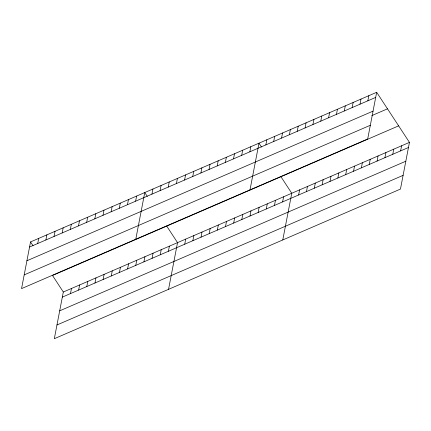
<?xml version="1.0" encoding="UTF-8"?>
<svg xmlns="http://www.w3.org/2000/svg" width="431" height="431" viewBox="0 0 431 431"><rect width="100%" height="100%" fill="white"/><g stroke="black" fill="none" stroke-linecap="round" stroke-linejoin="round"><path stroke-width="0.65" d="M30.542 241.92L21.55 288.614L367.686 138.992L376.678 92.299L30.542 241.92L33.063 245.778M37.718 243.51L38.698 238.397M45.875 239.981L46.86 234.868M54.031 236.457L55.017 231.339M62.193 232.929L63.179 227.816M70.35 229.4L71.336 224.287M398.637 125.857L52.501 275.479L63.314 292.008L54.322 338.701L400.458 189.08L409.45 142.386L376.678 92.299M78.512 225.876L79.493 220.758M70.49 293.597L71.476 288.479M86.669 222.348L87.655 217.235M78.647 290.068L79.633 284.956M94.825 218.824L95.811 213.706M86.809 286.545L87.789 281.427M102.987 215.295L103.973 210.183M94.965 283.016L95.951 277.903M111.144 211.766L112.13 206.654M103.122 279.487L104.108 274.375M119.306 208.243L120.287 203.125M111.284 275.964L112.27 270.846M127.463 204.714L128.449 199.601M119.441 272.435L120.427 267.322M135.62 201.185L136.605 196.073M127.603 268.906L128.589 263.794M135.776 239.237L144.768 192.544L147.289 196.401M135.76 265.383L136.746 260.265M151.938 194.133L152.924 189.02M143.922 261.854L144.902 256.741M160.1 190.604L161.086 185.492M152.078 258.325L153.064 253.212M168.257 187.081L169.243 181.968M160.235 254.802L161.221 249.689M176.419 183.552L177.4 178.439M168.397 251.273L169.383 246.16M184.576 180.029L185.562 174.911M168.548 289.325L177.54 242.631L166.727 226.103M192.732 176.5L193.718 171.387M184.716 244.221L185.696 239.108M200.894 172.971L201.88 167.858M192.872 240.692L193.858 235.579M209.051 169.448L210.037 164.33M201.029 237.169L202.015 232.05M217.213 165.919L218.194 160.806M209.191 233.64L210.177 228.527M225.37 162.39L226.356 157.277M217.348 230.111L218.334 224.998M233.527 158.867L234.512 153.754M225.51 226.587L226.49 221.475M241.689 155.338L242.675 150.225M233.667 223.059L234.653 217.946M249.845 151.814L250.831 146.696M241.823 219.535L242.809 214.417M250.002 189.861L258.988 143.173L261.515 147.025M249.985 216.006L250.971 210.894M265.852 144.891L266.837 139.779M258.142 212.478L259.128 207.365M273.696 141.503L274.682 136.39M266.304 208.954L267.29 203.836M281.545 138.109L282.526 132.996M274.461 205.425L275.447 200.313M289.39 134.72L290.375 129.607M282.623 201.897L283.603 196.784M297.234 131.326L298.22 126.213M282.774 239.948L291.765 193.26L280.947 176.732M305.078 127.937L306.064 122.824M298.624 194.979L299.61 189.866M312.928 124.543L313.908 119.43M306.473 191.59L307.454 186.478M320.772 121.154L321.758 116.041M314.318 188.196L315.303 183.083M328.616 117.76L329.602 112.647M322.162 184.807L323.148 179.695M336.46 114.371L337.446 109.258M330.006 181.413L330.992 176.301M344.31 110.977L345.296 105.864M337.856 178.025L338.836 172.912M352.154 107.588L353.14 102.476M345.7 174.63L346.686 169.518M359.998 104.194L360.984 99.082M353.544 171.242L354.53 166.129M367.848 100.806L368.828 95.693M361.388 167.848L362.374 162.735M369.238 164.459L370.224 159.346M377.082 161.065L378.068 155.952M384.926 157.676L385.912 152.563M392.776 154.282L393.756 149.169M400.62 150.893L401.606 145.78M29.556 247.038L375.692 97.411M26.916 260.755L373.047 111.133M371.802 115.61L387.491 108.827M24.19 274.892L370.326 125.27M63.314 292.008L409.45 142.386M62.328 297.121L408.464 147.499M59.688 310.843L405.824 161.221M56.967 324.979L403.098 175.358"/></g></svg>
